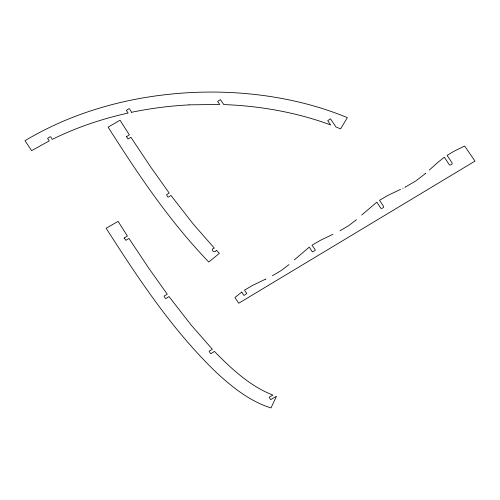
<?xml version="1.0" encoding="UTF-8"?>
<svg xmlns="http://www.w3.org/2000/svg" width="500" height="500" viewBox="0 0 500 500"><rect width="100%" height="100%" fill="white"/><g stroke="black" fill="none" stroke-linecap="round" stroke-linejoin="round"><path stroke-width="0.75" d="M294.394 259.825L309.294 247.119L312.3 251.869L315.075 250.55L315.281 249.862L312.013 245.238L320.394 240.325L332.95 234.3M361.719 215.056L376.819 202.181L380.65 207.963C380.975 209.513 384.781 207.075 383.519 206.25L379.544 200.306L387.9 195.413L400.531 189.363M429.212 170.131L437.925 162.294L444.35 157.244L449.2 164.569C449.531 166.137 453.387 163.612 452.031 162.85L447.069 155.369L454.581 150.938L464.644 146.037L475 161.1L238.719 303.25L234.919 297.512L241.719 292.094M425.737 173.244L425.213 173.694M425.156 173.744L415.737 181.019L405.425 186.981M289.006 264.587L280.988 270.681L272.406 275.775M356.5 219.662L348.55 225.719L339.981 230.825M405.288 187.056L404.938 187.225M403.131 188.119L402.781 188.287M265.938 278.975L265.581 279.137M265.444 279.206L252.887 285.231L244.481 290.175L246.788 293.512L244.312 295.275L243.631 295.169L241.762 292.062M189.081 104.856L219.75 104.444L217.662 101.406L220.431 99.619L223.8 104.575A362.119 312.337 -23.6 0 1 272.575 109.556C292.344 112.956 311.856 117.969 330.669 124.95L327.719 120.719L330.45 118.819L335.988 126.994L340.613 128.875L347.337 117.644C319.794 106.219 290.606 99.025 261.062 95.206A376.675 324.888 -23.6 0 0 198.256 92.269C137.812 94.306 77.131 109.494 25 140.688L31.612 150.662L49.262 140.887L47.594 138.425L50.031 136.756L50.75 136.844L52.237 139.394C76.306 127.487 101.925 118.831 128.138 113.062L126.35 110.419L128.988 108.681L129.525 108.869L131.606 112.319M131.606 112.281A340.375 293.575 -23.6 0 1 189.075 104.894M124.194 238.031L125.844 240.319L128.956 238.419L148.512 267.806L167.256 294.219L164.069 296.081L165.319 298.387L166 298.494L168.969 296.537L191.319 325.244L212.387 349.263L209.156 351.15L210.406 353.462L211.081 353.562L214.412 351.394C231.431 368.762 249.869 386.119 272.881 395.069L269.244 397.175L270.625 399.631L276.469 396.262L270.988 407.931C250.162 401.444 232.694 387.512 216.875 372.956C172.825 330.744 138.881 279.375 106.137 228.269L118.094 221.375L127.394 236.006L124.194 238.031M126.481 136.713L128.088 138.994L130.912 137.294L150.475 166.681L169.219 193.1L166.519 194.662L167.744 196.944L168.444 197.075L170.931 195.419L193.312 224.156L214.35 248.144C209.656 248.663 214.262 254.45 216.375 250.275L219.363 253.363L208.812 262.031C169.744 221.5 138.206 174.494 108.1 127.144L120.05 120.25L129.356 134.881L126.481 136.713"/></g></svg>
